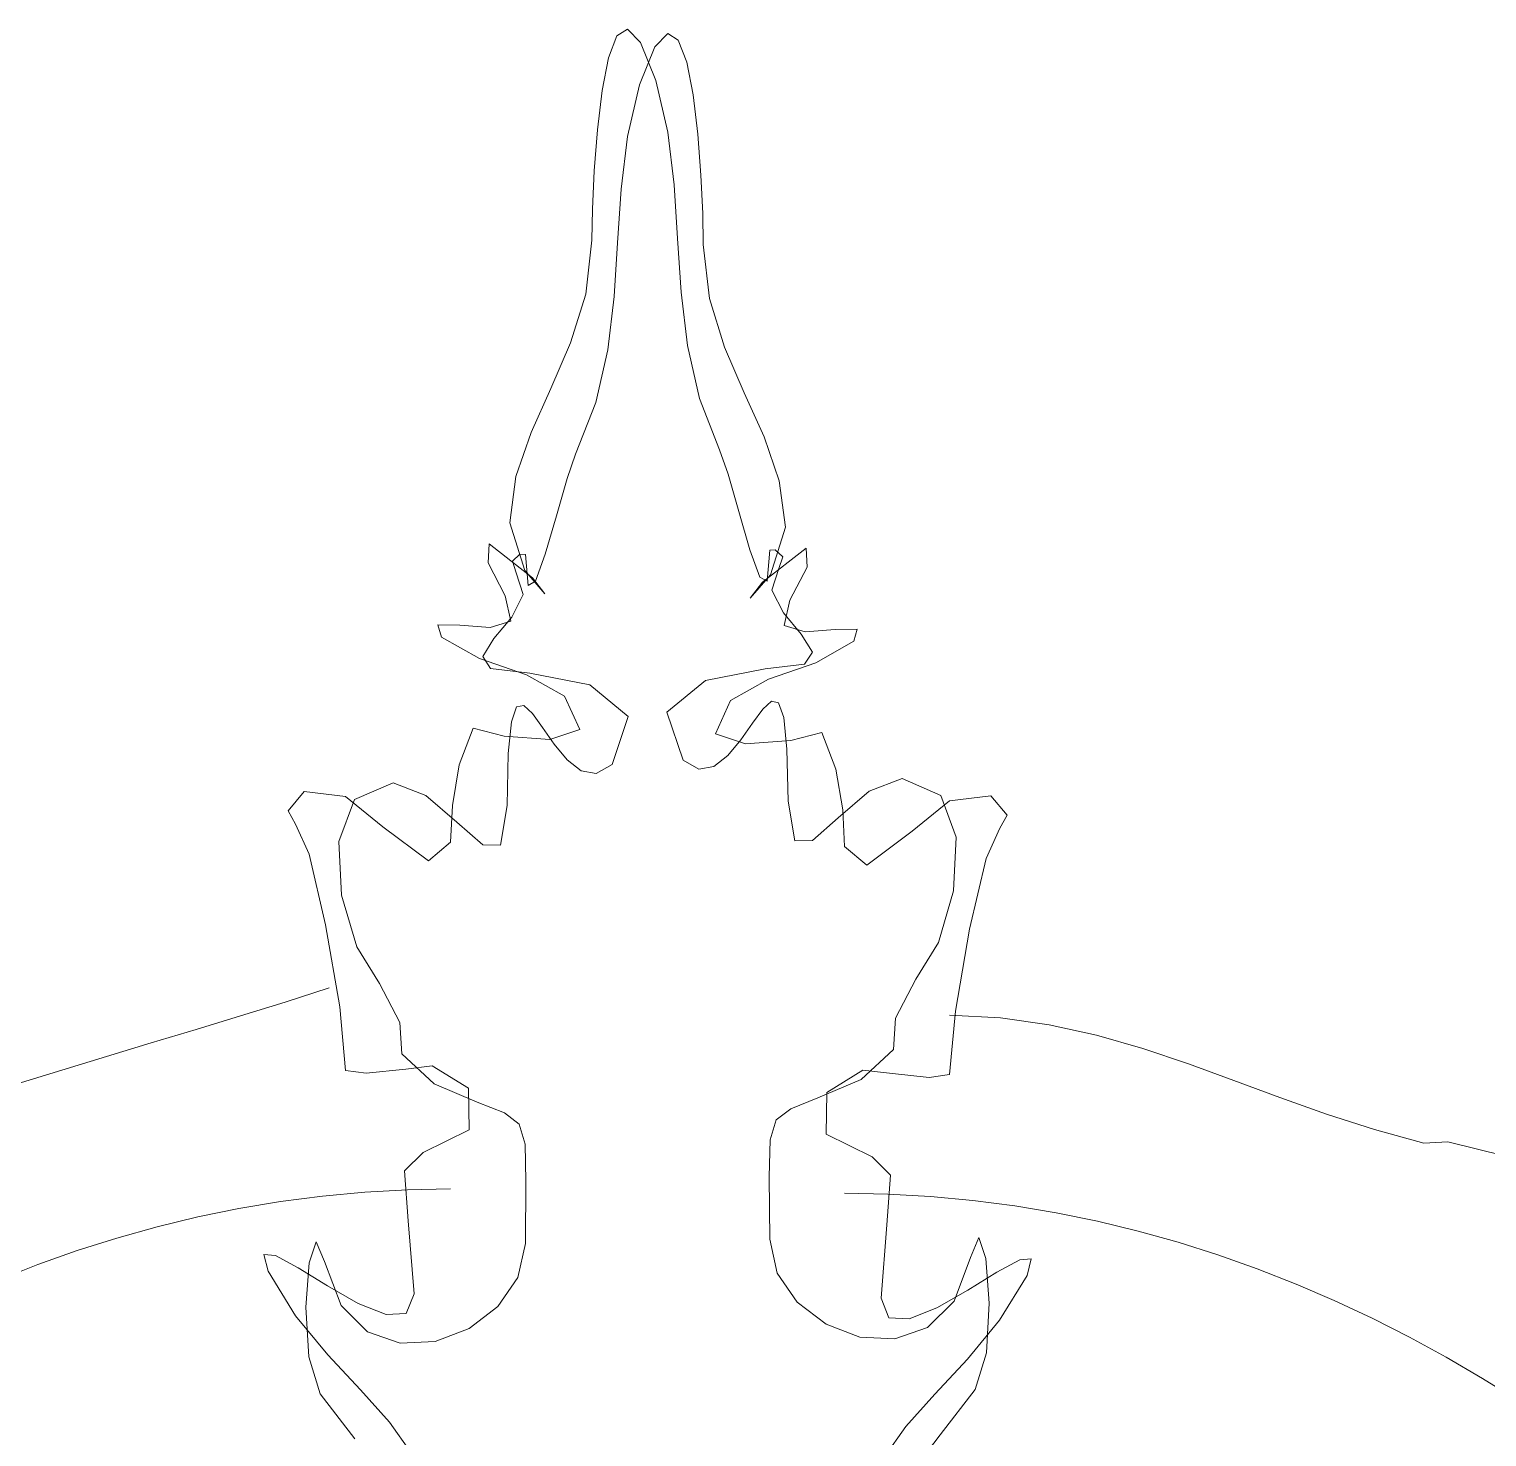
# Model space of a CAD drawing. Header units: centimetres. Extents: x 134057 to 145613, y 5028 to 39996.
# Drawn here: x 136040.61 to 136083.87, y 25277.53 to 25319.31 of the extents above; entities that cross this region are included whole.
import ezdxf

# ---------------------------------------------------------------- set-up
doc = ezdxf.new("R2010")
doc.units = ezdxf.units.CM
doc.layers.add('TEXT', color=3, linetype='Continuous', lineweight=20)

msp = doc.modelspace()

# ---------------------------------------------------------------- linework, layer by layer
at = {"layer": 'TEXT', "color": 2, "linetype": 'Continuous', "lineweight": 13}
for p, q in [((136058.37, 25319.306), (136058.056, 25319.111)), ((136058.37, 25319.306), (136058.056, 25319.111)), ((136058.752, 25318.908), (136058.37, 25319.306)), ((136058.752, 25318.908), (136058.37, 25319.306)), ((136059.18, 25318.781), (136059.563, 25319.179)), ((136059.18, 25318.781), (136059.563, 25319.179)), ((136059.563, 25319.179), (136059.876, 25318.984)), ((136059.563, 25319.179), (136059.876, 25318.984)), ((136058.056, 25319.111), (136057.806, 25318.459)), ((136058.056, 25319.111), (136057.806, 25318.459)), ((136058.723, 25317.655), (136059.18, 25318.781)), ((136058.723, 25317.655), (136059.18, 25318.781)), ((136059.21, 25317.783), (136058.752, 25318.908)), ((136059.21, 25317.783), (136058.752, 25318.908)), ((136059.876, 25318.984), (136060.126, 25318.331)), ((136059.876, 25318.984), (136060.126, 25318.331)), ((136057.806, 25318.459), (136057.614, 25317.483)), ((136057.806, 25318.459), (136057.614, 25317.483)), ((136060.126, 25318.331), (136060.318, 25317.355)), ((136060.126, 25318.331), (136060.318, 25317.355)), ((136057.614, 25317.483), (136057.475, 25316.319)), ((136057.614, 25317.483), (136057.475, 25316.319)), ((136058.369, 25316.124), (136058.723, 25317.655)), ((136058.369, 25316.124), (136058.723, 25317.655)), ((136059.563, 25316.252), (136059.21, 25317.783)), ((136059.563, 25316.252), (136059.21, 25317.783)), ((136060.318, 25317.355), (136060.458, 25316.191)), ((136060.318, 25317.355), (136060.458, 25316.191)), ((136057.475, 25316.319), (136057.382, 25315.101)), ((136057.475, 25316.319), (136057.382, 25315.101)), ((136059.751, 25314.686), (136059.563, 25316.252)), ((136059.751, 25314.686), (136059.563, 25316.252)), ((136060.458, 25316.191), (136060.551, 25314.974)), ((136060.458, 25316.191), (136060.551, 25314.974)), ((136058.182, 25314.558), (136058.369, 25316.124)), ((136058.182, 25314.558), (136058.369, 25316.124)), ((136057.382, 25315.101), (136057.33, 25313.965)), ((136057.382, 25315.101), (136057.33, 25313.965)), ((136060.551, 25314.974), (136060.602, 25313.838)), ((136060.551, 25314.974), (136060.602, 25313.838)), ((136058.077, 25312.97), (136058.182, 25314.558)), ((136058.077, 25312.97), (136058.182, 25314.558)), ((136059.856, 25313.098), (136059.751, 25314.686)), ((136059.856, 25313.098), (136059.751, 25314.686)), ((136057.33, 25313.965), (136057.314, 25313.045)), ((136057.33, 25313.965), (136057.314, 25313.045)), ((136060.602, 25313.838), (136060.618, 25312.917)), ((136060.602, 25313.838), (136060.618, 25312.917)), ((136057.314, 25313.045), (136057.134, 25311.446)), ((136057.314, 25313.045), (136057.134, 25311.446)), ((136057.972, 25311.376), (136058.077, 25312.97)), ((136057.972, 25311.376), (136058.077, 25312.97)), ((136059.961, 25311.503), (136059.856, 25313.098)), ((136059.961, 25311.503), (136059.856, 25313.098)), ((136060.618, 25312.917), (136060.799, 25311.318)), ((136060.618, 25312.917), (136060.799, 25311.318)), ((136057.134, 25311.446), (136056.683, 25309.997)), ((136057.134, 25311.446), (136056.683, 25309.997)), ((136060.149, 25309.915), (136059.961, 25311.503)), ((136060.149, 25309.915), (136059.961, 25311.503)), ((136057.784, 25309.788), (136057.972, 25311.376)), ((136057.784, 25309.788), (136057.972, 25311.376)), ((136060.799, 25311.318), (136061.25, 25309.869)), ((136060.799, 25311.318), (136061.25, 25309.869)), ((136056.683, 25309.997), (136056.096, 25308.646)), ((136056.683, 25309.997), (136056.096, 25308.646)), ((136057.43, 25308.222), (136057.784, 25309.788)), ((136057.43, 25308.222), (136057.784, 25309.788)), ((136060.502, 25308.349), (136060.149, 25309.915)), ((136060.502, 25308.349), (136060.149, 25309.915)), ((136061.25, 25309.869), (136061.836, 25308.518)), ((136061.25, 25309.869), (136061.836, 25308.518)), ((136056.096, 25308.646), (136055.51, 25307.34)), ((136056.096, 25308.646), (136055.51, 25307.34)), ((136061.105, 25306.818), (136060.502, 25308.349)), ((136061.105, 25306.818), (136060.502, 25308.349)), ((136061.836, 25308.518), (136062.423, 25307.212)), ((136061.836, 25308.518), (136062.423, 25307.212)), ((136056.828, 25306.691), (136057.43, 25308.222)), ((136056.828, 25306.691), (136057.43, 25308.222)), ((136055.51, 25307.34), (136055.058, 25306.026)), ((136055.51, 25307.34), (136055.058, 25306.026)), ((136062.423, 25307.212), (136062.874, 25305.899)), ((136062.423, 25307.212), (136062.874, 25305.899)), ((136056.577, 25305.972), (136056.828, 25306.691)), ((136056.577, 25305.972), (136056.828, 25306.691)), ((136061.356, 25306.099), (136061.105, 25306.818)), ((136061.356, 25306.099), (136061.105, 25306.818)), ((136055.058, 25306.026), (136054.878, 25304.652)), ((136055.058, 25306.026), (136054.878, 25304.652)), ((136056.261, 25304.866), (136056.577, 25305.972)), ((136056.261, 25304.866), (136056.577, 25305.972)), ((136061.671, 25304.993), (136061.356, 25306.099)), ((136061.671, 25304.993), (136061.356, 25306.099)), ((136062.874, 25305.899), (136063.055, 25304.525)), ((136062.874, 25305.899), (136063.055, 25304.525)), ((136062.001, 25303.857), (136061.671, 25304.993)), ((136062.001, 25303.857), (136061.671, 25304.993)), ((136054.878, 25304.652), (136055.324, 25303.238)), ((136054.878, 25304.652), (136055.324, 25303.238)), ((136055.931, 25303.73), (136056.261, 25304.866)), ((136055.931, 25303.73), (136056.261, 25304.866)), ((136063.055, 25304.525), (136062.609, 25303.111)), ((136063.055, 25304.525), (136062.609, 25303.111)), ((136054.261, 25304.031), (136054.231, 25303.469)), ((136054.261, 25304.031), (136054.231, 25303.469)), ((136055.555, 25303.028), (136054.261, 25304.031)), ((136055.555, 25303.028), (136054.261, 25304.031)), ((136054.958, 25303.522), (136055.178, 25303.723)), ((136054.958, 25303.522), (136055.178, 25303.723)), ((136055.178, 25303.723), (136055.339, 25303.713)), ((136055.178, 25303.723), (136055.339, 25303.713)), ((136055.339, 25303.713), (136055.421, 25302.796)), ((136055.339, 25303.713), (136055.421, 25302.796)), ((136055.635, 25302.92), (136055.931, 25303.73)), ((136055.635, 25302.92), (136055.931, 25303.73)), ((136062.298, 25303.048), (136062.001, 25303.857)), ((136062.298, 25303.048), (136062.001, 25303.857)), ((136062.378, 25302.9), (136063.671, 25303.903)), ((136062.378, 25302.9), (136063.671, 25303.903)), ((136062.594, 25303.84), (136062.512, 25302.923)), ((136062.594, 25303.84), (136062.512, 25302.923)), ((136062.754, 25303.85), (136062.594, 25303.84)), ((136062.754, 25303.85), (136062.594, 25303.84)), ((136062.975, 25303.65), (136062.754, 25303.85)), ((136062.975, 25303.65), (136062.754, 25303.85)), ((136062.864, 25303.299), (136062.975, 25303.65)), ((136062.864, 25303.299), (136062.975, 25303.65)), ((136063.671, 25303.903), (136063.701, 25303.342)), ((136063.671, 25303.903), (136063.701, 25303.342)), ((136054.231, 25303.469), (136054.742, 25302.486)), ((136054.231, 25303.469), (136054.742, 25302.486)), ((136055.068, 25303.171), (136054.958, 25303.522)), ((136055.068, 25303.171), (136054.958, 25303.522)), ((136055.277, 25302.527), (136055.068, 25303.171)), ((136055.277, 25302.527), (136055.068, 25303.171)), ((136055.324, 25303.238), (136055.921, 25302.547)), ((136055.324, 25303.238), (136055.921, 25302.547)), ((136062.656, 25302.655), (136062.864, 25303.299)), ((136062.656, 25302.655), (136062.864, 25303.299)), ((136063.701, 25303.342), (136063.19, 25302.359)), ((136063.701, 25303.342), (136063.19, 25302.359)), ((136055.421, 25302.796), (136055.635, 25302.92)), ((136055.421, 25302.796), (136055.635, 25302.92)), ((136055.921, 25302.547), (136055.555, 25303.028)), ((136055.921, 25302.547), (136055.555, 25303.028)), ((136062.609, 25303.111), (136062.012, 25302.419)), ((136062.609, 25303.111), (136062.012, 25302.419)), ((136062.012, 25302.419), (136062.378, 25302.9)), ((136062.012, 25302.419), (136062.378, 25302.9)), ((136062.512, 25302.923), (136062.298, 25303.048)), ((136062.512, 25302.923), (136062.298, 25303.048)), ((136054.742, 25302.486), (136054.909, 25301.736)), ((136054.742, 25302.486), (136054.909, 25301.736)), ((136054.933, 25301.858), (136055.277, 25302.527)), ((136054.933, 25301.858), (136055.277, 25302.527)), ((136063, 25301.985), (136062.656, 25302.655)), ((136063, 25301.985), (136062.656, 25302.655)), ((136063.19, 25302.359), (136063.023, 25301.608)), ((136063.19, 25302.359), (136063.023, 25301.608)), ((136063.524, 25301.353), (136063, 25301.985)), ((136063.524, 25301.353), (136063, 25301.985)), ((136053.397, 25301.619), (136052.746, 25301.629)), ((136052.746, 25301.629), (136052.847, 25301.268)), ((136053.397, 25301.619), (136052.746, 25301.629)), ((136052.746, 25301.629), (136052.847, 25301.268)), ((136054.29, 25301.551), (136053.397, 25301.619)), ((136054.29, 25301.551), (136053.397, 25301.619)), ((136054.909, 25301.736), (136054.29, 25301.551)), ((136054.909, 25301.736), (136054.29, 25301.551)), ((136054.408, 25301.225), (136054.933, 25301.858)), ((136054.408, 25301.225), (136054.933, 25301.858)), ((136063.023, 25301.608), (136063.643, 25301.423)), ((136063.023, 25301.608), (136063.643, 25301.423)), ((136063.643, 25301.423), (136064.535, 25301.492)), ((136063.643, 25301.423), (136064.535, 25301.492)), ((136064.535, 25301.492), (136065.187, 25301.501)), ((136064.535, 25301.492), (136065.187, 25301.501)), ((136065.187, 25301.501), (136065.085, 25301.141)), ((136065.187, 25301.501), (136065.085, 25301.141)), ((136052.847, 25301.268), (136053.975, 25300.631)), ((136052.847, 25301.268), (136053.975, 25300.631)), ((136054.075, 25300.694), (136054.408, 25301.225)), ((136054.075, 25300.694), (136054.408, 25301.225)), ((136063.857, 25300.822), (136063.524, 25301.353)), ((136063.857, 25300.822), (136063.524, 25301.353)), ((136065.085, 25301.141), (136063.957, 25300.504)), ((136065.085, 25301.141), (136063.957, 25300.504)), ((136053.975, 25300.631), (136055.374, 25300.145)), ((136053.975, 25300.631), (136055.374, 25300.145)), ((136054.307, 25300.329), (136054.075, 25300.694)), ((136054.307, 25300.329), (136054.075, 25300.694)), ((136063.626, 25300.457), (136063.857, 25300.822)), ((136063.626, 25300.457), (136063.857, 25300.822)), ((136055.474, 25300.193), (136054.307, 25300.329)), ((136055.474, 25300.193), (136054.307, 25300.329)), ((136055.374, 25300.145), (136056.502, 25299.508)), ((136055.374, 25300.145), (136056.502, 25299.508)), ((136057.249, 25299.852), (136055.474, 25300.193)), ((136057.249, 25299.852), (136055.474, 25300.193)), ((136060.684, 25299.98), (136062.458, 25300.321)), ((136060.684, 25299.98), (136062.458, 25300.321)), ((136062.458, 25300.321), (136063.626, 25300.457)), ((136062.458, 25300.321), (136063.626, 25300.457)), ((136063.957, 25300.504), (136062.558, 25300.018)), ((136063.957, 25300.504), (136062.558, 25300.018)), ((136058.392, 25298.91), (136057.249, 25299.852)), ((136058.392, 25298.91), (136057.249, 25299.852)), ((136059.54, 25299.037), (136060.684, 25299.98)), ((136059.54, 25299.037), (136060.684, 25299.98)), ((136062.558, 25300.018), (136061.43, 25299.381)), ((136062.558, 25300.018), (136061.43, 25299.381)), ((136056.502, 25299.508), (136056.955, 25298.523)), ((136056.502, 25299.508), (136056.955, 25298.523)), ((136061.43, 25299.381), (136060.978, 25298.395)), ((136061.43, 25299.381), (136060.978, 25298.395)), ((136062.644, 25299.367), (136062.385, 25299.127)), ((136062.644, 25299.367), (136062.385, 25299.127)), ((136062.852, 25299.319), (136062.644, 25299.367)), ((136062.852, 25299.319), (136062.644, 25299.367)), ((136063.007, 25298.879), (136062.852, 25299.319)), ((136063.007, 25298.879), (136062.852, 25299.319)), ((136054.926, 25298.752), (136055.08, 25299.192)), ((136054.926, 25298.752), (136055.08, 25299.192)), ((136055.08, 25299.192), (136055.289, 25299.239)), ((136055.08, 25299.192), (136055.289, 25299.239)), ((136055.289, 25299.239), (136055.547, 25299)), ((136055.289, 25299.239), (136055.547, 25299)), ((136055.547, 25299), (136055.852, 25298.58)), ((136055.547, 25299), (136055.852, 25298.58)), ((136057.911, 25297.486), (136058.392, 25298.91)), ((136057.911, 25297.486), (136058.392, 25298.91)), ((136060.022, 25297.613), (136059.54, 25299.037)), ((136060.022, 25297.613), (136059.54, 25299.037)), ((136062.385, 25299.127), (136062.081, 25298.707)), ((136062.385, 25299.127), (136062.081, 25298.707)), ((136063.102, 25297.94), (136063.007, 25298.879)), ((136063.102, 25297.94), (136063.007, 25298.879)), ((136053.795, 25298.561), (136053.379, 25297.473)), ((136053.795, 25298.561), (136053.379, 25297.473)), ((136054.713, 25298.328), (136053.795, 25298.561)), ((136054.713, 25298.328), (136053.795, 25298.561)), ((136054.83, 25297.812), (136054.926, 25298.752)), ((136054.83, 25297.812), (136054.926, 25298.752)), ((136055.852, 25298.58), (136056.198, 25298.085)), ((136055.852, 25298.58), (136056.198, 25298.085)), ((136056.955, 25298.523), (136056.062, 25298.222)), ((136056.955, 25298.523), (136056.062, 25298.222)), ((136062.081, 25298.707), (136061.735, 25298.212)), ((136062.081, 25298.707), (136061.735, 25298.212)), ((136063.22, 25298.201), (136064.138, 25298.433)), ((136063.22, 25298.201), (136064.138, 25298.433)), ((136064.138, 25298.433), (136064.554, 25297.345)), ((136064.138, 25298.433), (136064.554, 25297.345)), ((136056.062, 25298.222), (136054.713, 25298.328)), ((136056.062, 25298.222), (136054.713, 25298.328)), ((136056.198, 25298.085), (136056.581, 25297.622)), ((136056.198, 25298.085), (136056.581, 25297.622)), ((136060.978, 25298.395), (136061.87, 25298.095)), ((136060.978, 25298.395), (136061.87, 25298.095)), ((136061.735, 25298.212), (136061.352, 25297.75)), ((136061.735, 25298.212), (136061.352, 25297.75)), ((136061.87, 25298.095), (136063.22, 25298.201)), ((136061.87, 25298.095), (136063.22, 25298.201)), ((136054.797, 25296.267), (136054.83, 25297.812)), ((136054.797, 25296.267), (136054.83, 25297.812)), ((136056.581, 25297.622), (136056.997, 25297.297)), ((136056.581, 25297.622), (136056.997, 25297.297)), ((136060.491, 25297.344), (136060.022, 25297.613)), ((136060.491, 25297.344), (136060.022, 25297.613)), ((136061.352, 25297.75), (136060.936, 25297.425)), ((136061.352, 25297.75), (136060.936, 25297.425)), ((136063.135, 25296.395), (136063.102, 25297.94)), ((136063.135, 25296.395), (136063.102, 25297.94)), ((136053.379, 25297.473), (136053.173, 25296.265)), ((136053.379, 25297.473), (136053.173, 25296.265)), ((136056.997, 25297.297), (136057.442, 25297.216)), ((136056.997, 25297.297), (136057.442, 25297.216)), ((136057.442, 25297.216), (136057.911, 25297.486)), ((136057.442, 25297.216), (136057.911, 25297.486)), ((136060.936, 25297.425), (136060.491, 25297.344)), ((136060.936, 25297.425), (136060.491, 25297.344)), ((136064.554, 25297.345), (136064.759, 25296.137)), ((136064.554, 25297.345), (136064.759, 25296.137)), ((136048.776, 25296.681), (136048.3, 25296.109)), ((136048.776, 25296.681), (136048.3, 25296.109)), ((136050.005, 25296.53), (136048.776, 25296.681)), ((136050.005, 25296.53), (136048.776, 25296.681)), ((136050.266, 25296.442), (136051.413, 25296.944)), ((136050.266, 25296.442), (136051.413, 25296.944)), ((136051.413, 25296.944), (136052.389, 25296.562)), ((136051.413, 25296.944), (136052.389, 25296.562)), ((136065.544, 25296.689), (136064.626, 25295.898)), ((136065.544, 25296.689), (136064.626, 25295.898)), ((136066.519, 25297.072), (136065.544, 25296.689)), ((136066.519, 25297.072), (136065.544, 25296.689)), ((136067.666, 25296.569), (136066.519, 25297.072)), ((136067.666, 25296.569), (136066.519, 25297.072)), ((136049.808, 25295.199), (136050.266, 25296.442)), ((136049.808, 25295.199), (136050.266, 25296.442)), ((136051.113, 25295.638), (136050.005, 25296.53)), ((136051.113, 25295.638), (136050.005, 25296.53)), ((136052.389, 25296.562), (136053.306, 25295.77)), ((136052.389, 25296.562), (136053.306, 25295.77)), ((136053.173, 25296.265), (136053.118, 25295.177)), ((136053.173, 25296.265), (136053.118, 25295.177)), ((136054.601, 25295.09), (136054.797, 25296.267)), ((136054.601, 25295.09), (136054.797, 25296.267)), ((136063.331, 25295.218), (136063.135, 25296.395)), ((136063.331, 25295.218), (136063.135, 25296.395)), ((136066.82, 25295.51), (136067.928, 25296.403)), ((136066.82, 25295.51), (136067.928, 25296.403)), ((136068.124, 25295.326), (136067.666, 25296.569)), ((136068.124, 25295.326), (136067.666, 25296.569)), ((136067.928, 25296.403), (136069.156, 25296.553)), ((136067.928, 25296.403), (136069.156, 25296.553)), ((136069.156, 25296.553), (136069.633, 25295.982)), ((136069.156, 25296.553), (136069.633, 25295.982)), ((136048.3, 25296.109), (136048.516, 25295.718)), ((136048.3, 25296.109), (136048.516, 25295.718)), ((136064.626, 25295.898), (136063.859, 25295.23)), ((136064.626, 25295.898), (136063.859, 25295.23)), ((136064.759, 25296.137), (136064.814, 25295.049)), ((136064.759, 25296.137), (136064.814, 25295.049)), ((136069.633, 25295.982), (136069.417, 25295.591)), ((136069.633, 25295.982), (136069.417, 25295.591)), ((136048.516, 25295.718), (136048.92, 25294.823)), ((136048.516, 25295.718), (136048.92, 25294.823)), ((136052.461, 25294.625), (136051.113, 25295.638)), ((136052.461, 25294.625), (136051.113, 25295.638)), ((136053.306, 25295.77), (136054.074, 25295.102)), ((136053.306, 25295.77), (136054.074, 25295.102)), ((136065.471, 25294.498), (136066.82, 25295.51)), ((136065.471, 25294.498), (136066.82, 25295.51)), ((136069.417, 25295.591), (136069.013, 25294.696)), ((136069.417, 25295.591), (136069.013, 25294.696)), ((136049.883, 25293.611), (136049.808, 25295.199)), ((136049.883, 25293.611), (136049.808, 25295.199)), ((136053.118, 25295.177), (136052.461, 25294.625)), ((136053.118, 25295.177), (136052.461, 25294.625)), ((136054.074, 25295.102), (136054.601, 25295.09)), ((136054.074, 25295.102), (136054.601, 25295.09)), ((136063.859, 25295.23), (136063.331, 25295.218)), ((136063.859, 25295.23), (136063.331, 25295.218)), ((136064.814, 25295.049), (136065.471, 25294.498)), ((136064.814, 25295.049), (136065.471, 25294.498)), ((136068.049, 25293.739), (136068.124, 25295.326)), ((136068.049, 25293.739), (136068.124, 25295.326)), ((136048.92, 25294.823), (136049.412, 25292.723)), ((136048.92, 25294.823), (136049.412, 25292.723)), ((136069.013, 25294.696), (136068.52, 25292.596)), ((136069.013, 25294.696), (136068.52, 25292.596)), ((136067.598, 25292.203), (136068.049, 25293.739)), ((136067.598, 25292.203), (136068.049, 25293.739)), ((136050.335, 25292.075), (136049.883, 25293.611)), ((136050.335, 25292.075), (136049.883, 25293.611)), ((136049.412, 25292.723), (136049.829, 25290.293)), ((136049.412, 25292.723), (136049.829, 25290.293)), ((136068.52, 25292.596), (136068.103, 25290.165)), ((136068.52, 25292.596), (136068.103, 25290.165)), ((136051.007, 25290.988), (136050.335, 25292.075)), ((136051.007, 25290.988), (136050.335, 25292.075)), ((136066.925, 25291.116), (136067.598, 25292.203)), ((136066.925, 25291.116), (136067.598, 25292.203)), ((136066.324, 25289.952), (136066.925, 25291.116)), ((136066.324, 25289.952), (136066.925, 25291.116)), ((136049.518, 25290.853), (136048.207, 25290.435)), ((136051.609, 25289.825), (136051.007, 25290.988)), ((136051.609, 25289.825), (136051.007, 25290.988)), ((136048.207, 25290.435), (136046.889, 25290.026)), ((136049.829, 25290.293), (136050.005, 25288.408)), ((136049.829, 25290.293), (136050.005, 25288.408)), ((136046.889, 25290.026), (136045.566, 25289.622)), ((136051.669, 25288.903), (136051.609, 25289.825)), ((136051.669, 25288.903), (136051.609, 25289.825)), ((136066.264, 25289.03), (136066.324, 25289.952)), ((136066.264, 25289.03), (136066.324, 25289.952)), ((136068.103, 25290.165), (136067.928, 25288.281)), ((136068.103, 25290.165), (136067.928, 25288.281)), ((136069.437, 25289.967), (136067.928, 25290.041)), ((136070.886, 25289.763), (136069.437, 25289.967)), ((136072.291, 25289.452), (136070.886, 25289.763)), ((136045.566, 25289.622), (136044.239, 25289.222)), ((136073.663, 25289.057), (136072.291, 25289.452)), ((136044.239, 25289.222), (136042.912, 25288.821)), ((136052.632, 25288.01), (136051.669, 25288.903)), ((136052.632, 25288.01), (136051.669, 25288.903)), ((136065.301, 25288.138), (136066.264, 25289.03)), ((136065.301, 25288.138), (136066.264, 25289.03)), ((136075.018, 25288.602), (136073.663, 25289.057)), ((136042.912, 25288.821), (136041.585, 25288.416)), ((136051.789, 25288.448), (136052.577, 25288.544)), ((136051.789, 25288.448), (136052.577, 25288.544)), ((136052.577, 25288.544), (136053.649, 25287.877)), ((136052.577, 25288.544), (136053.649, 25287.877)), ((136076.368, 25288.111), (136075.018, 25288.602)), ((136041.585, 25288.416), (136040.261, 25288.004)), ((136050.005, 25288.408), (136050.611, 25288.323)), ((136050.005, 25288.408), (136050.611, 25288.323)), ((136050.611, 25288.323), (136051.789, 25288.448)), ((136050.611, 25288.323), (136051.789, 25288.448)), ((136064.019, 25287.589), (136065.301, 25288.138)), ((136064.019, 25287.589), (136065.301, 25288.138)), ((136065.356, 25288.416), (136064.283, 25287.749)), ((136065.356, 25288.416), (136064.283, 25287.749)), ((136066.143, 25288.321), (136065.356, 25288.416)), ((136066.143, 25288.321), (136065.356, 25288.416)), ((136067.321, 25288.196), (136066.143, 25288.321)), ((136067.321, 25288.196), (136066.143, 25288.321)), ((136067.928, 25288.281), (136067.321, 25288.196)), ((136067.928, 25288.281), (136067.321, 25288.196)), ((136077.729, 25287.606), (136076.368, 25288.111)), ((136053.913, 25287.462), (136052.632, 25288.01)), ((136053.913, 25287.462), (136052.632, 25288.01)), ((136053.649, 25287.877), (136053.67, 25286.639)), ((136053.649, 25287.877), (136053.67, 25286.639)), ((136063.215, 25287.27), (136064.019, 25287.589)), ((136063.215, 25287.27), (136064.019, 25287.589)), ((136064.283, 25287.749), (136064.263, 25286.511)), ((136064.283, 25287.749), (136064.263, 25286.511)), ((136079.112, 25287.112), (136077.729, 25287.606)), ((136054.717, 25287.143), (136053.913, 25287.462)), ((136054.717, 25287.143), (136053.913, 25287.462)), ((136062.78, 25286.936), (136063.215, 25287.27)), ((136062.78, 25286.936), (136063.215, 25287.27)), ((136055.153, 25286.809), (136054.717, 25287.143)), ((136055.153, 25286.809), (136054.717, 25287.143)), ((136055.329, 25286.215), (136055.153, 25286.809)), ((136055.329, 25286.215), (136055.153, 25286.809)), ((136062.604, 25286.343), (136062.78, 25286.936)), ((136062.604, 25286.343), (136062.78, 25286.936)), ((136080.534, 25286.653), (136079.112, 25287.112)), ((136053.67, 25286.639), (136052.306, 25285.972)), ((136053.67, 25286.639), (136052.306, 25285.972)), ((136062.578, 25285.245), (136062.604, 25286.343)), ((136062.578, 25285.245), (136062.604, 25286.343)), ((136064.263, 25286.511), (136065.627, 25285.844)), ((136064.263, 25286.511), (136065.627, 25285.844)), ((136082.006, 25286.25), (136080.534, 25286.653)), ((136052.306, 25285.972), (136051.754, 25285.425)), ((136052.306, 25285.972), (136051.754, 25285.425)), ((136055.355, 25285.118), (136055.329, 25286.215)), ((136055.355, 25285.118), (136055.329, 25286.215)), ((136082.711, 25286.284), (136082.006, 25286.25)), ((136084.397, 25285.869), (136082.711, 25286.284)), ((136051.754, 25285.425), (136051.865, 25283.946)), ((136051.754, 25285.425), (136051.865, 25283.946)), ((136065.627, 25285.844), (136066.178, 25285.298)), ((136065.627, 25285.844), (136066.178, 25285.298)), ((136055.339, 25283.272), (136055.355, 25285.118)), ((136055.339, 25283.272), (136055.355, 25285.118)), ((136062.594, 25283.4), (136062.578, 25285.245)), ((136062.594, 25283.4), (136062.578, 25285.245)), ((136066.178, 25285.298), (136066.068, 25283.819)), ((136066.178, 25285.298), (136066.068, 25283.819)), ((136048.071, 25284.515), (136049.315, 25284.677)), ((136048.071, 25284.515), (136049.315, 25284.677)), ((136049.315, 25284.677), (136050.571, 25284.794)), ((136049.315, 25284.677), (136050.571, 25284.794)), ((136050.571, 25284.794), (136051.839, 25284.865)), ((136050.571, 25284.794), (136051.839, 25284.865)), ((136051.839, 25284.865), (136053.118, 25284.889)), ((136051.839, 25284.865), (136053.118, 25284.889)), ((136066.094, 25284.737), (136064.814, 25284.761)), ((136066.094, 25284.737), (136064.814, 25284.761)), ((136067.362, 25284.667), (136066.094, 25284.737)), ((136067.362, 25284.667), (136066.094, 25284.737)), ((136068.618, 25284.549), (136067.362, 25284.667)), ((136068.618, 25284.549), (136067.362, 25284.667)), ((136045.619, 25284.058), (136046.839, 25284.308)), ((136045.619, 25284.058), (136046.839, 25284.308)), ((136046.839, 25284.308), (136048.071, 25284.515)), ((136046.839, 25284.308), (136048.071, 25284.515)), ((136069.862, 25284.387), (136068.618, 25284.549)), ((136069.862, 25284.387), (136068.618, 25284.549)), ((136071.094, 25284.181), (136069.862, 25284.387)), ((136071.094, 25284.181), (136069.862, 25284.387)), ((136072.313, 25283.931), (136071.094, 25284.181)), ((136072.313, 25283.931), (136071.094, 25284.181)), ((136043.22, 25283.433), (136044.413, 25283.766)), ((136043.22, 25283.433), (136044.413, 25283.766)), ((136044.413, 25283.766), (136045.619, 25284.058)), ((136044.413, 25283.766), (136045.619, 25284.058)), ((136051.865, 25283.946), (136052.035, 25281.775)), ((136051.865, 25283.946), (136052.035, 25281.775)), ((136066.068, 25283.819), (136065.897, 25281.648)), ((136066.068, 25283.819), (136065.897, 25281.648)), ((136073.52, 25283.639), (136072.313, 25283.931)), ((136073.52, 25283.639), (136072.313, 25283.931)), ((136042.04, 25283.059), (136043.22, 25283.433)), ((136042.04, 25283.059), (136043.22, 25283.433)), ((136048.926, 25282.694), (136049.135, 25283.323)), ((136048.926, 25282.694), (136049.135, 25283.323)), ((136049.135, 25283.323), (136049.383, 25282.731)), ((136049.135, 25283.323), (136049.383, 25282.731)), ((136055.116, 25282.261), (136055.339, 25283.272)), ((136055.116, 25282.261), (136055.339, 25283.272)), ((136062.816, 25282.388), (136062.594, 25283.4)), ((136062.816, 25282.388), (136062.594, 25283.4)), ((136068.798, 25283.451), (136068.55, 25282.858)), ((136068.798, 25283.451), (136068.55, 25282.858)), ((136069.007, 25282.822), (136068.798, 25283.451)), ((136069.007, 25282.822), (136068.798, 25283.451)), ((136074.713, 25283.305), (136073.52, 25283.639)), ((136074.713, 25283.305), (136073.52, 25283.639)), ((136075.892, 25282.932), (136074.713, 25283.305)), ((136075.892, 25282.932), (136074.713, 25283.305)), ((136040.875, 25282.646), (136042.04, 25283.059)), ((136040.875, 25282.646), (136042.04, 25283.059)), ((136047.923, 25282.918), (136047.579, 25282.945)), ((136047.579, 25282.945), (136047.703, 25282.452)), ((136047.923, 25282.918), (136047.579, 25282.945)), ((136047.579, 25282.945), (136047.703, 25282.452)), ((136048.598, 25282.547), (136047.923, 25282.918)), ((136048.598, 25282.547), (136047.923, 25282.918)), ((136068.55, 25282.858), (136068.061, 25281.56)), ((136068.55, 25282.858), (136068.061, 25281.56)), ((136077.058, 25282.519), (136075.892, 25282.932)), ((136077.058, 25282.519), (136075.892, 25282.932)), ((136039.723, 25282.194), (136040.875, 25282.646)), ((136039.723, 25282.194), (136040.875, 25282.646)), ((136047.703, 25282.452), (136048.521, 25281.126)), ((136047.703, 25282.452), (136048.521, 25281.126)), ((136049.463, 25282.012), (136048.598, 25282.547)), ((136049.463, 25282.012), (136048.598, 25282.547)), ((136048.827, 25281.376), (136048.926, 25282.694)), ((136048.827, 25281.376), (136048.926, 25282.694)), ((136049.383, 25282.731), (136049.872, 25281.433)), ((136049.383, 25282.731), (136049.872, 25281.433)), ((136068.469, 25281.885), (136069.334, 25282.42)), ((136068.469, 25281.885), (136069.334, 25282.42)), ((136069.105, 25281.504), (136069.007, 25282.822)), ((136069.105, 25281.504), (136069.007, 25282.822)), ((136069.334, 25282.42), (136070.009, 25282.79)), ((136069.334, 25282.42), (136070.009, 25282.79)), ((136070.009, 25282.79), (136070.354, 25282.818)), ((136070.009, 25282.79), (136070.354, 25282.818)), ((136070.354, 25282.818), (136070.229, 25282.325)), ((136070.354, 25282.818), (136070.229, 25282.325)), ((136078.209, 25282.067), (136077.058, 25282.519)), ((136078.209, 25282.067), (136077.058, 25282.519)), ((136050.379, 25281.49), (136049.463, 25282.012)), ((136050.379, 25281.49), (136049.463, 25282.012)), ((136054.522, 25281.398), (136055.116, 25282.261)), ((136054.522, 25281.398), (136055.116, 25282.261)), ((136063.41, 25281.526), (136062.816, 25282.388)), ((136063.41, 25281.526), (136062.816, 25282.388)), ((136070.229, 25282.325), (136069.411, 25280.998)), ((136070.229, 25282.325), (136069.411, 25280.998)), ((136079.346, 25281.578), (136078.209, 25282.067)), ((136079.346, 25281.578), (136078.209, 25282.067)), ((136052.035, 25281.775), (136051.805, 25281.194)), ((136052.035, 25281.775), (136051.805, 25281.194)), ((136065.897, 25281.648), (136066.128, 25281.066)), ((136065.897, 25281.648), (136066.128, 25281.066)), ((136068.061, 25281.56), (136067.276, 25280.773)), ((136068.061, 25281.56), (136067.276, 25280.773)), ((136067.554, 25281.362), (136068.469, 25281.885)), ((136067.554, 25281.362), (136068.469, 25281.885)), ((136080.468, 25281.052), (136079.346, 25281.578)), ((136080.468, 25281.052), (136079.346, 25281.578)), ((136048.521, 25281.126), (136049.474, 25279.963)), ((136048.521, 25281.126), (136049.474, 25279.963)), ((136048.911, 25279.902), (136048.827, 25281.376)), ((136048.911, 25279.902), (136048.827, 25281.376)), ((136049.872, 25281.433), (136050.656, 25280.645)), ((136049.872, 25281.433), (136050.656, 25280.645)), ((136051.206, 25281.158), (136050.379, 25281.49)), ((136051.206, 25281.158), (136050.379, 25281.49)), ((136051.805, 25281.194), (136051.206, 25281.158)), ((136051.805, 25281.194), (136051.206, 25281.158)), ((136053.668, 25280.745), (136054.522, 25281.398)), ((136053.668, 25280.745), (136054.522, 25281.398)), ((136064.264, 25280.873), (136063.41, 25281.526)), ((136064.264, 25280.873), (136063.41, 25281.526)), ((136066.727, 25281.03), (136067.554, 25281.362)), ((136066.727, 25281.03), (136067.554, 25281.362)), ((136069.022, 25280.03), (136069.105, 25281.504)), ((136069.022, 25280.03), (136069.105, 25281.504)), ((136052.665, 25280.362), (136053.668, 25280.745)), ((136052.665, 25280.362), (136053.668, 25280.745)), ((136065.267, 25280.489), (136064.264, 25280.873)), ((136065.267, 25280.489), (136064.264, 25280.873)), ((136066.128, 25281.066), (136066.727, 25281.03)), ((136066.128, 25281.066), (136066.727, 25281.03)), ((136067.276, 25280.773), (136066.308, 25280.436)), ((136067.276, 25280.773), (136066.308, 25280.436)), ((136069.411, 25280.998), (136068.459, 25279.835)), ((136069.411, 25280.998), (136068.459, 25279.835)), ((136081.575, 25280.491), (136080.468, 25281.052)), ((136081.575, 25280.491), (136080.468, 25281.052)), ((136050.656, 25280.645), (136051.624, 25280.309)), ((136050.656, 25280.645), (136051.624, 25280.309)), ((136051.624, 25280.309), (136052.665, 25280.362)), ((136051.624, 25280.309), (136052.665, 25280.362)), ((136066.308, 25280.436), (136065.267, 25280.489)), ((136066.308, 25280.436), (136065.267, 25280.489)), ((136082.666, 25279.895), (136081.575, 25280.491)), ((136082.666, 25279.895), (136081.575, 25280.491)), ((136049.247, 25278.805), (136048.911, 25279.902)), ((136049.247, 25278.805), (136048.911, 25279.902)), ((136049.474, 25279.963), (136050.442, 25278.923)), ((136049.474, 25279.963), (136050.442, 25278.923)), ((136068.459, 25279.835), (136067.49, 25278.796)), ((136068.459, 25279.835), (136067.49, 25278.796)), ((136068.685, 25278.933), (136069.022, 25280.03)), ((136068.685, 25278.933), (136069.022, 25280.03)), ((136083.741, 25279.266), (136082.666, 25279.895)), ((136083.741, 25279.266), (136082.666, 25279.895)), ((136067.651, 25277.596), (136068.685, 25278.933)), ((136067.651, 25277.596), (136068.685, 25278.933)), ((136084.801, 25278.604), (136083.741, 25279.266)), ((136084.801, 25278.604), (136083.741, 25279.266)), ((136050.282, 25277.469), (136049.247, 25278.805)), ((136050.282, 25277.469), (136049.247, 25278.805)), ((136050.442, 25278.923), (136051.308, 25277.968)), ((136050.442, 25278.923), (136051.308, 25277.968)), ((136067.49, 25278.796), (136066.625, 25277.841)), ((136067.49, 25278.796), (136066.625, 25277.841)), ((136051.308, 25277.968), (136051.951, 25277.057)), ((136051.308, 25277.968), (136051.951, 25277.057)), ((136066.625, 25277.841), (136065.982, 25276.93)), ((136066.625, 25277.841), (136065.982, 25276.93)), ((136066.705, 25276.361), (136067.651, 25277.596)), ((136066.705, 25276.361), (136067.651, 25277.596))]:
    msp.add_line(p, q, dxfattribs=at)

doc.saveas('drawing.dxf')
